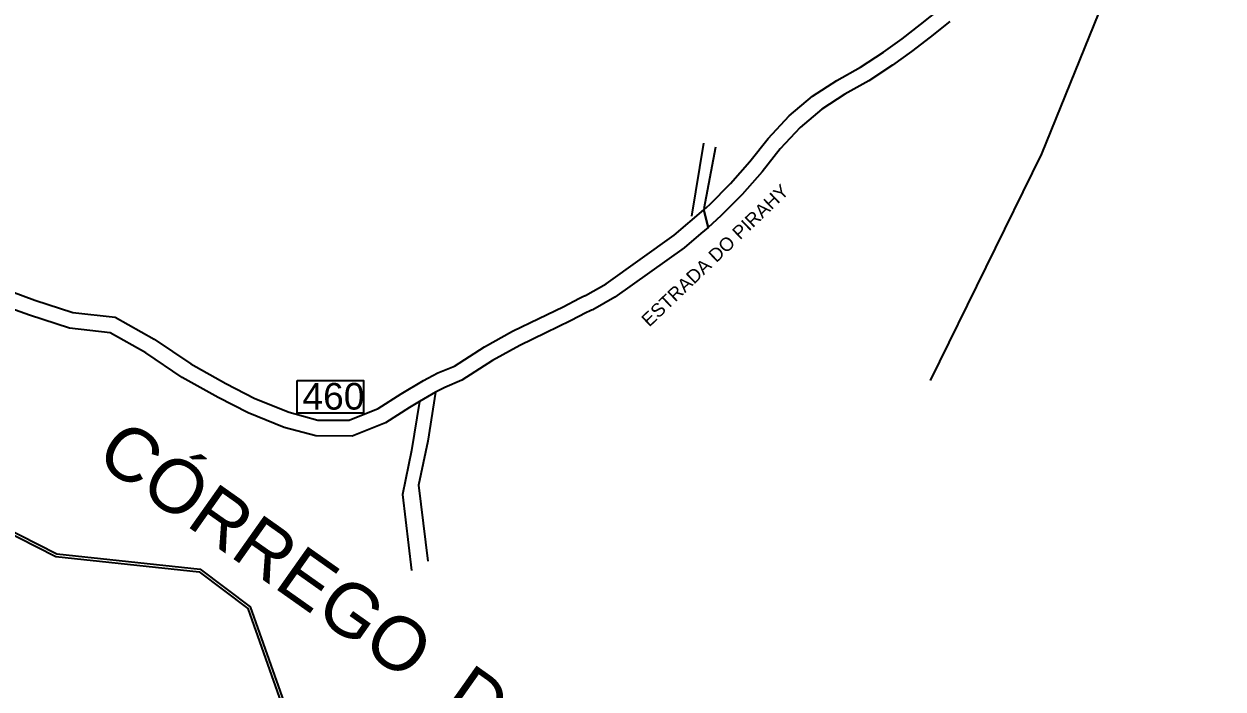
# Model space of a CAD drawing. Header units: millimetres. Extents: x 583 to 26013, y 350 to 21391.
# Drawn here: x 6091 to 6993, y 10384 to 10884 of the extents above; entities that cross this region are included whole.
import ezdxf

# ---------------------------------------------------------------- set-up
doc = ezdxf.new("R2010")
doc.units = ezdxf.units.MM
doc.layers.add('LINE', color=7, linetype='Continuous')
doc.layers.add('RIOS', color=140, linetype='Continuous')
doc.styles.add('EU', font='arial.ttf', dxfattribs={"height": 10})

msp = doc.modelspace()

# ---------------------------------------------------------------- linework, layer by layer
at = {"color": 0, "linetype": 'Continuous'}
for p, q in [((6593.73415, 10739.53491), (6602.66354, 10794.3704)), ((6602.94109, 10745.14781), (6611.82602, 10791.71237))]:
    msp.add_line(p, q, dxfattribs=at)
at = {"lineweight": 25}
msp.add_lwpolyline([(6296.71538, 10616.03804), (6346.6878, 10616.03804), (6346.6878, 10591.40385), (6296.71538, 10591.40385)], close=True, dxfattribs=at)
at = {"color": 0, "linetype": 'Continuous'}
for points in [[(6400.75754, 10607.11098), (6394.93618, 10570.38709), (6388.12154, 10537.19127), (6394.93618, 10480.16254)], [(6388.71291, 10600.02258), (6382.89154, 10563.2987), (6376.0769, 10530.10287), (6382.89154, 10473.07415)]]:
    msp.add_lwpolyline(points, dxfattribs=at)
at = {"layer": 'LINE', "color": 0}
for points in [[(6787.93328, 10885.95945), (6773.1339, 10874.19625), (6759.04508, 10863.27323), (6744.67469, 10853.02697), (6726.89799, 10841.25908), (6708.89999, 10831.24098), (6691.57847, 10819.95264), (6675.24491, 10806.12396), (6660.28216, 10790.01334), (6646.63879, 10772.8859), (6631.61712, 10755.81836), (6615.4762, 10739.71484), (6606.08365, 10731.06993), (6602.78458, 10744.32753), (6607.16423, 10748.37304), (6622.86623, 10764.03865), (6637.43623, 10780.59301), (6651.17969, 10797.8461), (6666.94184, 10814.81744), (6684.39759, 10829.59622), (6702.69842, 10841.52278), (6720.65869, 10851.51987), (6737.87737, 10862.91837), (6751.88258, 10872.90425), (6765.72394, 10883.63541), (6780.26983, 10895.19713)], [(6072.62611, 10686.05772), (6099.22902, 10676.43866), (6127.94723, 10667.13488), (6159.72311, 10663.41516), (6189.09719, 10646.94926), (6216.61594, 10628.51847), (6243.03425, 10613.59008), (6264.83995, 10602.46016), (6290.83654, 10591.98559), (6312.31282, 10586.20474), (6335.82038, 10586.15944), (6357.78417, 10594.8657), (6374.99355, 10605.8323), (6391.9165, 10615.88089), (6395.04019, 10617.66486), (6395.04019, 10617.66486), (6402.69, 10621.58963), (6415.01657, 10626.77658), (6437.70967, 10641.17932), (6458.86406, 10652.91943), (6478.67585, 10662.48542), (6496.98145, 10671.37438), (6509.06977, 10677.70841), (6511.63326, 10678.98587), (6513.36909, 10679.73692), (6513.66763, 10679.87311), (6513.66763, 10679.87311), (6529.20019, 10688.70648), (6580.36346, 10725.17136), (6602.78458, 10744.32753), (6602.78458, 10744.32753), (6606.08365, 10731.06993), (6600.60212, 10726.42345), (6587.85719, 10715.77635), (6535.66548, 10678.57849), (6519.13487, 10669.17753), (6518.24246, 10668.77041), (6516.69563, 10668.10114), (6514.53119, 10667.02254), (6502.38833, 10660.65993), (6483.90559, 10651.68496), (6464.38891, 10642.26146), (6443.84166, 10630.85829), (6420.59778, 10616.10599), (6407.76329, 10610.70532), (6400.75754, 10607.11098), (6388.71291, 10600.02258), (6381.28291, 10595.61076), (6363.26891, 10584.13143), (6338.10085, 10574.15502), (6310.71466, 10574.2078), (6287.02092, 10580.58553), (6259.86005, 10591.52921), (6237.3522, 10603.01752), (6210.31626, 10618.29492), (6182.81465, 10636.71424), (6155.94671, 10651.77529), (6125.37563, 10655.35398), (6095.33853, 10665.08503), (6075.01276, 10672.4344)]]:
    msp.add_lwpolyline(points, dxfattribs=at)
at = {"layer": 'RIOS', "lineweight": 25, "flags": 128}
for points in [[(6773.3979, 10615.96703), (6857.02959, 10786.4447), (6907.20874, 10910.12468), (6944.00674, 11003.72028), (6987.49532, 11063.88882), (6993.42174, 11092.29024), (6990.99567, 11111.1863)], [(5989.22896, 10547.6139), (6115.21089, 10483.52077), (6222.86895, 10472.07375), (6259.55979, 10444.5907), (6284.73892, 10373.63955)], [(5989.47892, 10549.73069), (6115.78907, 10485.47057), (6223.62757, 10474.00436), (6261.2425, 10445.82912), (6286.66717, 10374.1861)]]:
    msp.add_lwpolyline(points, dxfattribs=at)

# ---------------------------------------------------------------- texts
at = {"color": 0, "linetype": 'Continuous', "lineweight": 20, "style": 'EU'}
msp.add_text('ESTRADA DO PIRAHY', height=10, rotation=43.80115109, dxfattribs=at).set_placement((6561.66068, 10655.67356))
at = {"lineweight": 25, "insert": (6300.71323, 10614.04054), "char_height": 20, "width": 61.9659693, "attachment_point": 1, "style": 'EU'}
msp.add_mtext('460', dxfattribs=at)
at = {"layer": 'RIOS', "lineweight": 25, "insert": (6166.69752, 10588.53532), "char_height": 40, "width": 1049.105433, "attachment_point": 1, "rotation": 324.78061655, "style": 'EU'}
msp.add_mtext('CÓRREGO  DA    ÁGUA ', dxfattribs=at)

doc.saveas('drawing.dxf')
